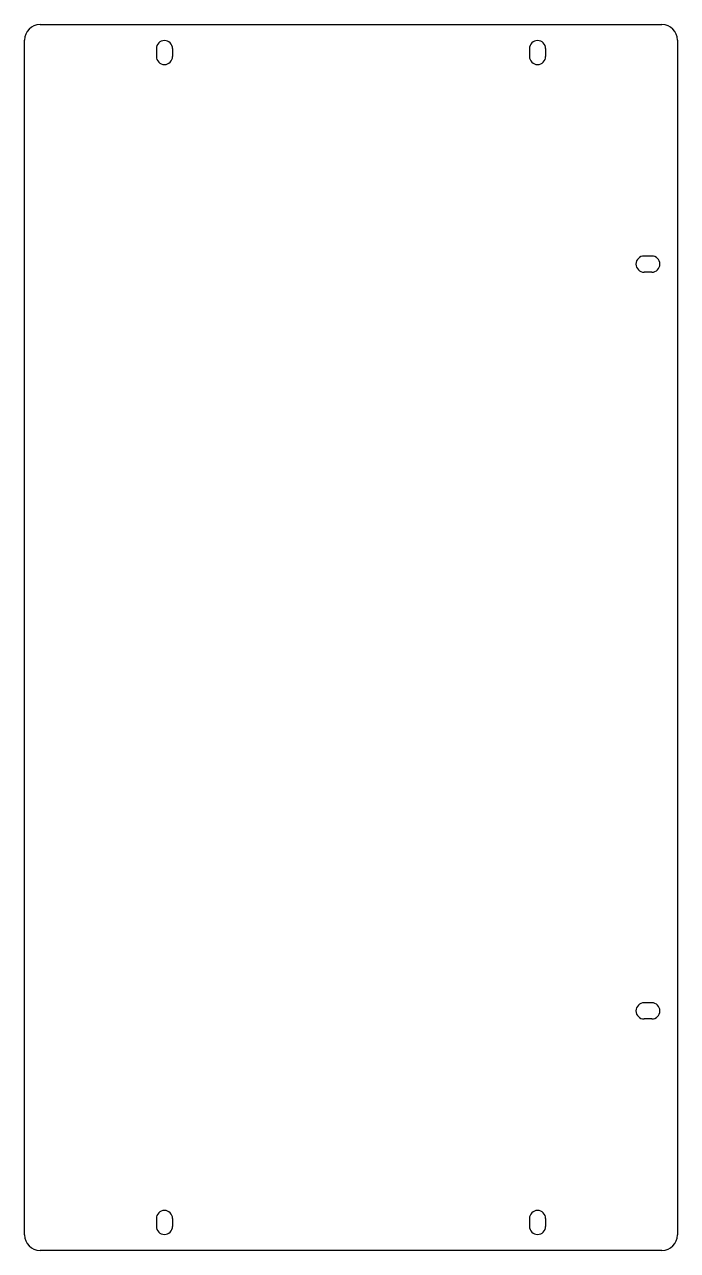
# Model space of a CAD drawing. Extents: x 197 to 407, y -120 to 274.
import ezdxf

# ---------------------------------------------------------------- set-up
doc = ezdxf.new("R2010")
doc.units = 0
doc.layers.add('Shape2DView035', color=7, linetype='CONTINUOUS')

msp = doc.modelspace()

# ---------------------------------------------------------------- linework, layer by layer
at = {"layer": 'Shape2DView035'}
for p, q in [((202, 274), (402, 274)), ((197, -115), (197, 269)), ((407, 269), (407, -115)), ((239.4, 266.25), (239.4, 263.75)), ((244.6, 266.25), (244.6, 263.75)), ((359.4, 266.25), (359.4, 263.75)), ((364.6, 266.25), (364.6, 263.75)), ((398.75, 199.6), (396.25, 199.6)), ((398.75, 194.4), (396.25, 194.4)), ((398.75, -40.4), (396.25, -40.4)), ((398.75, -45.6), (396.25, -45.6)), ((239.4, -109.75), (239.4, -112.25)), ((244.6, -109.75), (244.6, -112.25)), ((359.4, -109.75), (359.4, -112.25)), ((364.6, -109.75), (364.6, -112.25)), ((402, -120), (202, -120))]:
    msp.add_line(p, q, dxfattribs=at)
for centre, radius, start, end in [((202, 269), 5, 90, 180), ((402, 269), 5, 0, 90), ((242, 266.25), 2.6, 0, 180), ((362, 266.25), 2.6, 0, 180), ((242, 263.75), 2.6, 180, 0), ((362, 263.75), 2.6, 180, 0), ((396.25, 197), 2.6, 90, -90), ((398.75, 197), 2.6, -90, 90), ((396.25, -43), 2.6, 90, -90), ((398.75, -43), 2.6, -90, 90), ((242, -109.75), 2.6, 0, 180), ((362, -109.75), 2.6, 0, 180), ((242, -112.25), 2.6, 180, 0), ((362, -112.25), 2.6, 180, 0), ((202, -115), 5, 180, -90), ((402, -115), 5, -90, 0)]:
    msp.add_arc(centre, radius, start, end, dxfattribs=at)

doc.saveas('drawing.dxf')
